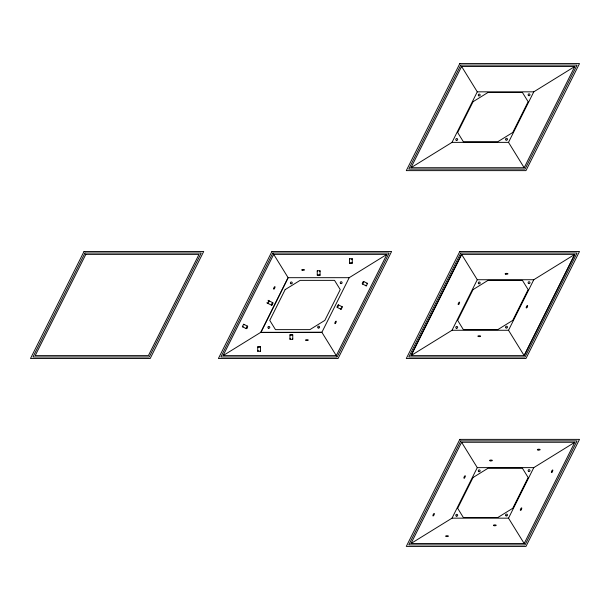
<?xml version="1.0" encoding="UTF-8"?>
<svg xmlns="http://www.w3.org/2000/svg" width="610" height="610" viewBox="0 0 610 610"><rect width="100%" height="100%" fill="white"/><g stroke="black" fill="none" stroke-linecap="round" stroke-linejoin="round"><path stroke-width="0.91" d="M257.725 351.375L257.725 346.915M260.531 351.375L260.531 346.907A1.403 0.435 0 0 0 258.442 346.533A1.403 0.435 0 0 0 258.411 347.281A1.403 0.435 0 0 0 260.531 346.915M289.948 339.358L289.948 334.89M223.199 355.554L260.805 332.313L288.118 277.687L273.394 253.859M386.801 254.446L349.194 277.687L321.882 332.313L336.606 356.141M410.995 167.719L461.61 66.482L574.803 66.482L524.181 167.719L410.995 167.719L452.018 142.366L508.511 142.366L524.181 167.719M452.018 142.366L477.279 91.835L461.61 66.482M508.511 142.366L533.78 91.835L574.803 66.482M452.018 330.269L477.279 279.731L461.648 254.439L411.087 355.561L452.018 330.269L508.511 330.269L524.142 355.561L574.704 254.439L533.78 279.731L477.279 279.731M508.511 330.269L533.78 279.731M410.995 543.518L461.61 442.28L574.803 442.28L524.181 543.518L410.995 543.518L452.018 518.164L508.511 518.164L524.181 543.518M452.018 518.164L477.279 467.634L461.61 442.28M508.511 518.164L533.78 467.634L574.803 442.28M477.279 91.835L533.78 91.835M349.194 277.687L288.118 277.687L260.836 332.534L321.882 332.313L260.805 332.313M477.279 467.634L533.78 467.634M363.629 281.469A1.388 0.427 -63.4 0 1 363.019 283.513A1.388 0.427 -63.4 0 1 362.363 283.154A1.388 0.427 -63.4 0 1 363.629 281.469L367.616 283.467M362.386 283.963L366.381 285.96M338.436 304.886A1.395 0.435 -63.4 0 1 337.81 306.944A1.395 0.435 -63.4 0 1 337.162 306.563A1.395 0.435 -63.4 0 1 338.436 304.886L342.439 306.891M337.185 307.387L341.181 309.384M268.026 300.318L272.822 302.712M266.784 302.827L271.58 305.221M243.581 324.177L247.576 326.175M242.322 326.67L246.318 328.668M352.275 258.632L352.275 263.101A1.403 0.435 0 0 1 350.14 263.459A1.403 0.435 0 0 1 350.201 262.712A1.403 0.435 0 0 1 352.275 263.101M349.469 258.61L349.469 263.078M320.059 270.68L320.059 275.148A1.403 0.435 0 0 1 317.863 275.514A1.403 0.435 0 0 1 318.046 274.767A1.403 0.435 0 0 1 320.059 275.186M317.253 270.688L317.253 275.156M292.754 334.913A1.403 0.435 0 0 1 290.627 335.271A1.403 0.435 0 0 1 290.68 334.524A1.403 0.435 0 0 1 292.754 334.913L292.754 339.373M243.177 326.632A1.395 0.435 -63.4 0 1 242.62 326.38A1.395 0.435 -63.4 0 1 243.497 324.604A1.395 0.435 -63.4 0 1 244.053 324.863M349.85 259.364A1.403 0.435 0 0 1 349.98 258.739A1.403 0.435 0 0 1 352.008 258.815A1.403 0.435 0 0 1 351.604 259.441M366.862 283.406A1.388 0.427 -63.4 0 1 367.281 283.902A1.388 0.427 -63.4 0 1 366.351 285.61A1.388 0.427 -63.4 0 1 365.909 285.144M260.15 350.636A1.403 0.435 0 0 1 260.035 351.261A1.403 0.435 0 0 1 258.015 351.192A1.403 0.435 0 0 1 258.335 350.575M317.49 271.374A1.403 0.435 0 0 1 317.795 270.794A1.403 0.435 0 0 1 319.701 270.84A1.403 0.435 0 0 1 319.663 271.435M268.697 302.857A1.395 0.435 -63.4 0 1 267.866 303.086A1.395 0.435 -63.4 0 1 268.781 301.134A1.395 0.435 -63.4 0 1 269.269 301.653M292.518 338.68A1.403 0.435 0 0 1 292.205 339.267A1.403 0.435 0 0 1 290.299 339.206A1.403 0.435 0 0 1 290.352 338.619M341.379 307.143A1.395 0.435 -63.4 0 1 342.126 307.112A1.395 0.435 -63.4 0 1 341.15 309.034A1.395 0.435 -63.4 0 1 340.769 308.332M84.028 251.48L30.5 358.52L150.182 358.52L203.71 251.48L84.028 251.48M84.965 252.998L32.963 357.002L149.244 357.002L201.239 252.998L84.965 252.998M85.819 254.378L35.197 355.622L148.39 355.622L199.005 254.378L85.819 254.378M271.923 251.48L218.395 358.52L338.077 358.52L391.605 251.48L271.923 251.48M272.861 252.998L220.858 357.002L337.139 357.002L389.142 252.998L272.861 252.998M273.715 254.378L223.092 355.622L336.285 355.622L386.908 254.378L273.715 254.378M285.16 289.605L269.757 320.395L275.468 329.636L309.895 329.636L324.84 320.395L340.243 289.605L334.532 280.364L300.105 280.364L285.16 289.605M459.818 63.577L406.291 170.625L525.972 170.625L579.5 63.577L459.818 63.577M460.756 65.102L408.761 169.107L525.035 169.107L577.037 65.102L460.756 65.102M473.055 101.71L457.66 132.5L463.364 141.733L497.791 141.733L512.743 132.5L528.138 101.71L522.427 92.468L488 92.468L473.055 101.71M459.818 251.48L406.291 358.52L525.972 358.52L579.5 251.48L459.818 251.48M460.756 252.998L408.761 357.002L525.035 357.002L577.037 252.998L460.756 252.998M461.61 254.378L410.995 355.622L524.181 355.622L574.803 254.378L461.61 254.378M473.055 289.605L457.66 320.395L463.364 329.636L497.791 329.636L512.743 320.395L528.138 289.605L522.427 280.364L488 280.364L473.055 289.605M459.818 439.375L406.291 546.423L525.972 546.423L579.5 439.375L459.818 439.375M460.756 440.893L408.761 544.898L525.035 544.898L577.037 440.893L460.756 440.893M473.055 477.5L457.66 508.29L463.364 517.532L497.791 517.532L512.743 508.29L528.138 477.5L522.427 468.266L488 468.266L473.055 477.5M290.802 283.696A0.938 0.938 0 0 0 292.259 282.979A0.938 0.938 0 0 0 290.909 282.072A0.938 0.938 0 0 0 290.802 283.696M340.677 283.49A0.938 0.938 0 0 0 342.103 282.704A0.938 0.938 0 0 0 340.708 281.866A0.938 0.938 0 0 0 340.677 283.49M318.145 327.928A0.938 0.938 0 0 0 319.587 327.173A0.938 0.938 0 0 0 318.214 326.297A0.938 0.938 0 0 0 318.145 327.928M268.339 328.149A0.938 0.938 0 0 0 269.788 327.402A0.938 0.938 0 0 0 268.415 326.525A0.938 0.938 0 0 0 268.339 328.149M335.546 323.224A1.395 0.435 -63.4 0 0 336.171 321.165A1.395 0.435 -63.4 0 0 334.905 322.842A1.395 0.435 -63.4 0 0 335.546 323.224M306.19 340.471A1.403 0.435 0 0 0 308.309 340.113A1.403 0.435 0 0 0 306.235 339.724A1.403 0.435 0 0 0 306.19 340.471M302.301 270.26A1.403 0.435 0 0 0 304.489 269.933A1.403 0.435 0 0 0 302.476 269.506A1.403 0.435 0 0 0 302.301 270.26M274.264 288.774A1.395 0.435 -63.4 0 0 274.973 286.662A1.395 0.435 -63.4 0 0 273.699 288.233A1.395 0.435 -63.4 0 0 274.264 288.774M246.936 328.233A1.395 0.435 -63.4 0 0 247.569 326.175A1.395 0.435 -63.4 0 0 246.303 327.837A1.395 0.435 -63.4 0 0 246.936 328.233M272.151 304.855A1.395 0.435 -63.4 0 0 272.861 302.743A1.395 0.435 -63.4 0 0 271.587 304.314A1.395 0.435 -63.4 0 0 272.151 304.855M456.234 140.254A0.938 0.938 0 0 0 457.683 139.507A0.938 0.938 0 0 0 456.31 138.63A0.938 0.938 0 0 0 456.234 140.254M478.682 95.785A0.938 0.938 0 0 0 480.154 95.099A0.938 0.938 0 0 0 478.82 94.169A0.938 0.938 0 0 0 478.682 95.785M506.025 140.018A0.938 0.938 0 0 0 507.482 139.293A0.938 0.938 0 0 0 506.125 138.394A0.938 0.938 0 0 0 506.025 140.018M528.565 95.587A0.938 0.938 0 0 0 529.999 94.809A0.938 0.938 0 0 0 528.611 93.963A0.938 0.938 0 0 0 528.565 95.587M506.025 515.808A0.938 0.938 0 0 0 507.482 515.084A0.938 0.938 0 0 0 506.125 514.184A0.938 0.938 0 0 0 506.025 515.808M528.565 471.385A0.938 0.938 0 0 0 529.999 470.607A0.938 0.938 0 0 0 528.611 469.753A0.938 0.938 0 0 0 528.565 471.385M478.682 471.583A0.938 0.938 0 0 0 480.154 470.889A0.938 0.938 0 0 0 478.82 469.959A0.938 0.938 0 0 0 478.682 471.583M456.234 516.052A0.938 0.938 0 0 0 457.683 515.305A0.938 0.938 0 0 0 456.31 514.428A0.938 0.938 0 0 0 456.234 516.052M446.268 536.51A1.403 0.435 0 0 0 448.426 536.167A1.403 0.435 0 0 0 446.383 535.763A1.403 0.435 0 0 0 446.268 536.51M433.634 515.534A1.395 0.435 -63.4 0 0 434.267 513.467A1.395 0.435 -63.4 0 0 432.993 515.137A1.395 0.435 -63.4 0 0 433.634 515.534M464.561 477.866A1.395 0.435 -63.4 0 0 465.262 475.754A1.395 0.435 -63.4 0 0 463.996 477.325A1.395 0.435 -63.4 0 0 464.561 477.866M494.085 525.69A1.403 0.435 0 0 0 496.212 525.324A1.403 0.435 0 0 0 494.138 524.936A1.403 0.435 0 0 0 494.085 525.69M521.047 509.922A1.395 0.435 -63.4 0 0 521.672 507.863A1.395 0.435 -63.4 0 0 520.399 509.541A1.395 0.435 -63.4 0 0 521.047 509.922M490.173 460.832A1.403 0.435 0 0 0 492.384 460.512A1.403 0.435 0 0 0 490.394 460.085A1.403 0.435 0 0 0 490.173 460.832M538.035 450.02A1.403 0.435 0 0 0 540.17 449.661A1.403 0.435 0 0 0 538.096 449.265A1.403 0.435 0 0 0 538.035 450.02M552.103 472.026A1.388 0.427 -63.4 0 0 552.729 469.974A1.388 0.427 -63.4 0 0 551.463 471.637A1.388 0.427 -63.4 0 0 552.103 472.026M456.234 328.149A0.938 0.938 0 0 0 457.683 327.402A0.938 0.938 0 0 0 456.31 326.525A0.938 0.938 0 0 0 456.234 328.149M478.682 283.688A0.938 0.938 0 0 0 480.154 282.994A0.938 0.938 0 0 0 478.82 282.064A0.938 0.938 0 0 0 478.682 283.688M506.025 327.913A0.938 0.938 0 0 0 507.482 327.189A0.938 0.938 0 0 0 506.125 326.289A0.938 0.938 0 0 0 506.025 327.913M528.565 283.49A0.938 0.938 0 0 0 529.999 282.712A0.938 0.938 0 0 0 528.611 281.858A0.938 0.938 0 0 0 528.565 283.49M478.522 336.56A1.403 0.435 0 0 0 480.649 336.202A1.403 0.435 0 0 0 478.575 335.813A1.403 0.435 0 0 0 478.522 336.56M458.811 304.237A1.395 0.435 -63.4 0 0 459.521 302.125A1.395 0.435 -63.4 0 0 458.247 303.696A1.395 0.435 -63.4 0 0 458.811 304.237M526.903 307.547A1.395 0.435 -63.4 0 0 527.528 305.488A1.395 0.435 -63.4 0 0 526.262 307.165A1.395 0.435 -63.4 0 0 526.903 307.547M505.743 274.172A1.403 0.435 0 0 0 507.955 273.852A1.403 0.435 0 0 0 505.964 273.417A1.403 0.435 0 0 0 505.743 274.172"/></g></svg>
